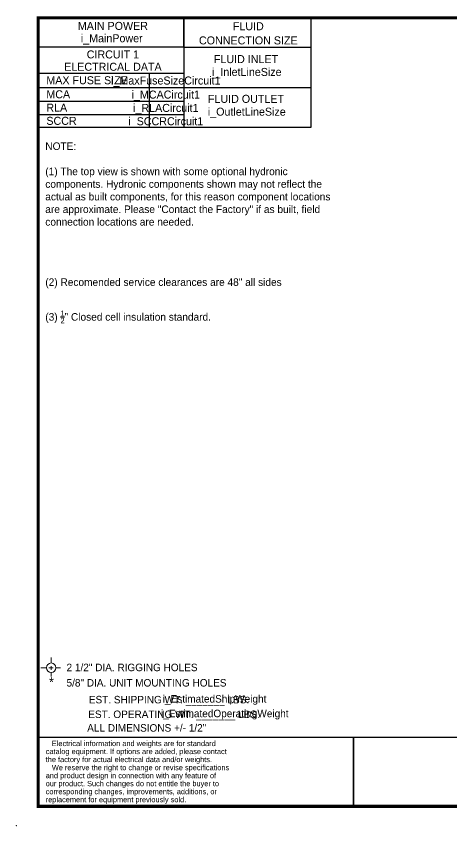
# Model space of a CAD drawing. Header units: inches. Extents: x 2587 to 3096, y 1218 to 1534.
# Drawn here: x 2587.3 to 2757.5, y 1217.7 to 1533.9 of the extents above; entities that cross this region are included whole.
import ezdxf
from ezdxf.enums import TextEntityAlignment as Align

# ---------------------------------------------------------------- set-up
doc = ezdxf.new("R2010")
doc.units = ezdxf.units.IN
doc.header["$MEASUREMENT"] = 0
doc.header["$PDSIZE"] = -1

msp = doc.modelspace()

# ---------------------------------------------------------------- linework, layer by layer
at = {"color": 0, "lineweight": 25}
for p, q in [((2652.7809, 1533.252), (2652.7809, 1490.4972)), ((2652.7809, 1521.8054), (2652.7809, 1533.252)), ((2702.518, 1490.4972), (2702.518, 1533.2719)), ((2652.7809, 1521.8054), (2595.9397, 1521.8054)), ((2652.7809, 1521.8054), (2702.518, 1521.8054)), ((2652.7809, 1511.4979), (2596.2516, 1511.4979)), ((2639.3207, 1511.4979), (2639.3207, 1490.4972)), ((2596.2356, 1506.0402), (2652.7809, 1506.0402)), ((2652.7809, 1506.0402), (2702.518, 1506.0402)), ((2596.1087, 1500.6994), (2652.7809, 1500.6994)), ((2595.8462, 1495.5029), (2652.7809, 1495.5029)), ((2595.855, 1490.4972), (2652.7809, 1490.4972)), ((2652.7809, 1490.4972), (2702.518, 1490.4972))]:
    msp.add_line(p, q, dxfattribs=at)
at = {"color": 0, "linetype": 'Continuous', "lineweight": 20}
for p, q in [((2601.0204, 1283.3505), (2601.0204, 1281.4087)), ((2596.9973, 1279.4157), (2598.9666, 1279.4157)), ((2600.1028, 1279.4157), (2601.7633, 1279.4157)), ((2601.0204, 1280.0451), (2601.0204, 1278.5765)), ((2601.0204, 1277.5276), (2601.0204, 1275.9962)), ((2602.8995, 1279.4157), (2604.5819, 1279.4157)), ((2719.1305, 1225.2748), (2719.1305, 1252.2228))]:
    msp.add_line(p, q, dxfattribs=at)
for points, const_width in [([(2595.9397, 1225.2748), (3088.7032, 1225.2748), (3088.7032, 1533.252), (2595.9397, 1533.252), (2595.9397, 1225.2748)], 1.2319), ([(2719.8588, 1252.2228), (2595.9397, 1252.2228)], 0.616), ([(3088.7032, 1252.2228), (2719.1305, 1252.2228), (2719.1305, 1225.2748)], 0.616)]:
    msp.add_lwpolyline(points, dxfattribs=dict(at, const_width=const_width))
msp.add_circle((2601.0204, 1279.4157), 1.8465, dxfattribs=at)
msp.add_point((2587.3268, 1217.6786), dxfattribs=at)

# ---------------------------------------------------------------- texts
at = {"color": 0, "lineweight": 25}
for s, height, p in [('MAIN POWER', 3.12492, (2625.1052, 1528.5153)), ('FLUID', 3.12492, (2677.9966, 1528.3861)), ('i_MainPower', 3.124918, (2624.6489, 1523.6985)), ('CONNECTION SIZE', 3.124918, (2677.9966, 1522.8505)), ('CIRCUIT 1', 3.12492, (2625.1052, 1517.376)), ('FLUID INLET', 3.124918, (2677.0883, 1515.5511)), ('ELECTRICAL DATA', 3.124918, (2625.1052, 1512.5593)), ('i_InletLineSize', 3.124918, (2677.4047, 1510.5349)), ('i_MaxFuseSizeCircuit1', 3.124918, (2645.766, 1507.1813)), ('i_MCACircuit1', 3.124918, (2645.766, 1501.6929)), ('FLUID OUTLET', 3.124918, (2677.0863, 1500.0237)), ('i_RLACircuit1', 3.124918, (2645.766, 1496.4847)), ('i_OutletLineSize', 3.124918, (2677.4027, 1495.0075)), ('i_SCCRCircuit1', 3.124918, (2645.766, 1491.2765))]:
    msp.add_text(s, height=height, dxfattribs=at).set_placement(p, align=Align.CENTER)
for s, height, p in [('MAX FUSE SIZE', 3.124918, (2599.1116, 1507.2867)), ('MCA', 3.12492, (2599.1116, 1501.7982)), ('RLA', 3.12492, (2599.1116, 1496.59)), ('SCCR', 3.12492, (2599.1116, 1491.4361))]:
    msp.add_text(s, height=height, dxfattribs=at).set_placement(p)
at = {"color": 0, "linetype": 'Continuous', "lineweight": 20}
for s, height, p in [('2 1/2" DIA. RIGGING HOLES', 2.925783, (2607.0004, 1278.0676)), ('5/8" DIA. UNIT MOUNTING HOLES', 2.925783, (2607.0004, 1272.0664)), ('   Electrical information and weights are for standard', 2.084621, (2598.8623, 1248.8022)), ('catalog equipment. If options are added, please contact', 2.084621, (2598.8623, 1245.6753)), ('the factory for actual electrical data and/or weights.', 2.084621, (2598.8623, 1242.5483)), ('   We reserve the right to change or revise specifications', 2.084621, (2598.8623, 1239.382)), ('and product design in connection with any feature of', 2.084621, (2598.8623, 1236.2551)), ('our product. Such changes do not entitle the buyer to', 2.084621, (2598.8623, 1233.1281)), ('corresponding changes, improvements, additions, or ', 2.084621, (2598.8623, 1230.0012)), ('replacement for equipment previously sold.', 2.084621, (2598.8623, 1226.8743))]:
    msp.add_text(s, height=height, dxfattribs=at).set_placement(p)
for s, height, p in [('*', 3.6007, (2601.0964, 1272.0157)), ('EST. SHIPPING WT. _______ LBS.', 2.925783, (2647.0274, 1265.4916)), ('i_EstimatedShipWeight', 2.929141, (2664.8105, 1265.8112)), ('EST. OPERATING WT. _______ LBS.', 2.925783, (2648.9702, 1259.7686)), ('i_EstimatedOperatingWeight', 2.925783, (2668.8138, 1260.0882)), ('ALL DIMENSIONS +/- 1/2"', 2.925783, (2638.3167, 1254.4588))]:
    msp.add_text(s, height=height, dxfattribs=at).set_placement(p, align=Align.CENTER)
at = {"color": 0, "linetype": 'Continuous', "width": 111.370572, "attachment_point": 1}
for s, insert, char_height in [('NOTE:\\P \\P(1) The top view is shown with some optional hydronic components. Hydronic components shown may not reflect the actual as built components, for this reason component locations are approximate. Please "Contact the Factory" if as built, field connection locations are needed.', (2598.6999, 1484.5846), 2.9552388), (' \\P(2) Recomended service clearances are 48" all sides', (2598.6999, 1436.4153), 2.955239), ('\\A1; \\P(3) {\\H0.7x;\\S1/2;}" Closed cell insulation standard.', (2598.6999, 1423.8419), 2.955239)]:
    msp.add_mtext(s, dxfattribs=dict(at, insert=insert, char_height=char_height))

doc.saveas('drawing.dxf')
